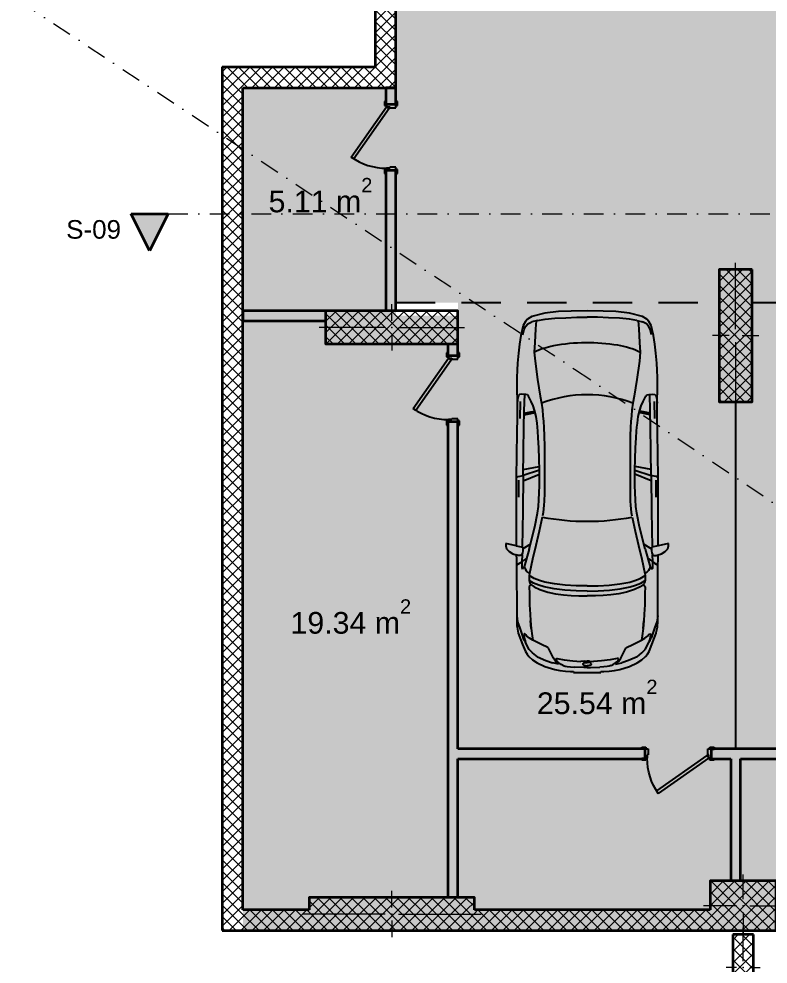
# Model space of a CAD drawing. Header units: millimetres. Extents: x -38220 to 93650, y -79022 to 35214.
# Drawn here: x -4311 to 4752, y -19407 to -7968 of the extents above; entities that cross this region are included whole.
import ezdxf

# ---------------------------------------------------------------- set-up
doc = ezdxf.new("R2010")
doc.units = ezdxf.units.MM
doc.header["$MEASUREMENT"] = 0
doc.linetypes.add('Dot & Dashed', pattern=[502.708322, 238.125, -132.291667, 0, -132.291655])
doc.linetypes.add('Long Dashed', pattern=[793.749976, 476.249993, -317.499983])
for name, color, linetype, lineweight, true_color in [('A - Fill Zone_Pen_No__102', 7, 'Continuous', 13, 0xcccccc), ('A - Fill Zone_Pen_No__156', 7, 'Continuous', 20, 0x54689e), ('A - Fill Zone_Pen_No__176', 7, 'Continuous', 15, 0x93a0c6), ('A - Muret_Pen_No__102', 7, 'Continuous', 13, 0xcccccc), ('A - Parcelat_Pen_No__161', 7, 'Continuous', 13, 0x6a6a6a), ('Marker - Section_Pen_No__25', 7, 'Continuous', 35, 0x40a5ff), ('Marker - Section_Pen_No__85', 7, 'Continuous', 20, 0x80c2ff)]:
    doc.layers.add(name, color=color, linetype=linetype, lineweight=lineweight, true_color=true_color)
for name, color, linetype in [('A - Muret', 7, 'Continuous'), ('A - Shtyllat', 7, 'Continuous'), ('A1 - Bodrumi -1', 7, 'Continuous'), ('Marker - Section', 7, 'Continuous')]:
    doc.layers.add(name, color=color, linetype=linetype)
for name, color, linetype, lineweight in [('A - Muret_Pen_No__101', 252, 'Continuous', 13), ('A - Muret_Pen_No__7', 7, 'Continuous', 35), ('A - Shtyllat_Pen_No__1', 7, 'Continuous', 13), ('A - Shtyllat_Pen_No__7', 7, 'Continuous', 35), ('A -Polyline_Pen_No__42', 8, 'Continuous', 25), ('A1 - Bodrumi -1_Pen_No__42', 8, 'Continuous', 25), ('ARCHICAD Doors_Pen_No__42', 8, 'Continuous', 25), ('Interior - Furniture _Pen_No__42', 8, 'Continuous', 25)]:
    doc.layers.add(name, color=color, linetype=linetype, lineweight=lineweight)
doc.styles.add('GENERATED_STYLE_1', font='')
doc.styles.add('GENERATED_STYLE_2', font='')
doc.styles.get('GENERATED_STYLE_1').set_extended_font_data('Arial', bold=True)
doc.styles.get('GENERATED_STYLE_2').set_extended_font_data('Arial')
pattern_1 = [(45, (0, 0), (-68.9429, 68.9429), []), (135, (0, 0), (68.9429, 68.9429), [])]

# ---------------------------------------------------------------- blocks, each defined once
blk = doc.blocks.new('Slab_1', base_point=(-1850, -19001))
at = {"layer": 'A1 - Bodrumi -1_Pen_No__42', "color": 8, "linetype": 'Continuous', "lineweight": 25, "flags": 128}
blk.add_lwpolyline([(-1850, -19001), (27400, -19001), (27400, 0), (0, 0), (0, -8551), (-1850, -8551)], close=True, dxfattribs=at)
blk = doc.blocks.new('Wall_35', base_point=(0, 0))
at = {"layer": 'A - Muret_Pen_No__101', "linetype": 'Continuous', "lineweight": 13}
h = blk.add_hatch(dxfattribs=at)
h.set_pattern_fill('Concrete_Block', color=252, style=0, pattern_type=2)
h.set_pattern_definition(pattern_1)
h.paths.add_polyline_path([(0, -4900), (250, -4900), (250, -2200), (0, -2200)])
h = blk.add_hatch(dxfattribs=at)
h.set_pattern_fill('Concrete_Block', color=252, style=0, pattern_type=2)
h.set_pattern_definition(pattern_1)
h.paths.add_polyline_path([(0, -8551), (250, -8801), (250, -6900), (0, -6900)])
at = {"layer": 'A - Muret_Pen_No__7', "color": 7, "linetype": 'Continuous', "lineweight": 35, "flags": 128}
for points in [[(0, -2200), (0, -4900)], [(250, -4900), (250, -2200)], [(0, -6900), (0, -8551)], [(250, -8801), (250, -6900)]]:
    blk.add_lwpolyline(points, dxfattribs=at)
blk = doc.blocks.new('Wall_36', base_point=(0, -8551))
at = {"layer": 'A - Muret_Pen_No__101', "linetype": 'Continuous', "lineweight": 13}
h = blk.add_hatch(dxfattribs=at)
h.set_pattern_fill('Concrete_Block', color=252, style=0, pattern_type=2)
h.set_pattern_definition(pattern_1)
h.paths.add_polyline_path([(0, -8551), (-1850, -8551), (-1600, -8801), (250, -8801)])
at = {"layer": 'A - Muret_Pen_No__7', "color": 7, "linetype": 'Continuous', "lineweight": 35, "flags": 128}
for points in [[(0, -8551), (-1850, -8551)], [(-1600, -8801), (250, -8801)]]:
    blk.add_lwpolyline(points, dxfattribs=at)
blk = doc.blocks.new('Wall_37', base_point=(-1850, -8551))
at = {"layer": 'A - Muret_Pen_No__101', "linetype": 'Continuous', "lineweight": 13}
h = blk.add_hatch(dxfattribs=at)
h.set_pattern_fill('Concrete_Block', color=252, style=0, pattern_type=2)
h.set_pattern_definition(pattern_1)
h.paths.add_polyline_path([(-1850, -8551), (-1850, -19001), (-1600, -18751), (-1600, -8801)])
at = {"layer": 'A - Muret_Pen_No__7', "color": 7, "linetype": 'Continuous', "lineweight": 35, "flags": 128}
for points in [[(-1850, -8551), (-1850, -19001)], [(-1600, -18751), (-1600, -8801)]]:
    blk.add_lwpolyline(points, dxfattribs=at)
blk = doc.blocks.new('Door 22')
at = {"layer": 'ARCHICAD Doors_Pen_No__42', "color": 8, "linetype": 'Continuous', "lineweight": 25}
for p, q in [((-260, 394), (-237, 427)), ((349, -33), (-260, 394)), ((-237, 427), (372, 0)), ((-387, 24), (-437, 24)), ((-437, 24), (-437, 5)), ((-437, 5), (-387, 5)), ((-400, 5), (-437, 5)), ((-400, 5), (-437, 5)), ((-375, 5), (-400, 5)), ((-400, 5), (-400, 0)), ((-400, 0), (-400, 5)), ((-400, 0), (-400, 5)), ((-400, 0), (-375, 0)), ((-372, 0), (-400, 0)), ((-400, 0), (-400, -115)), ((-400, -115), (-400, 0)), ((-400, -115), (-400, 0)), ((-387, 5), (-387, 24)), ((-375, 0), (-375, 5)), ((-372, -40), (-372, 0)), ((372, 0), (349, -33)), ((400, 0), (372, 0)), ((372, 0), (372, -40)), ((400, 5), (375, 5)), ((375, 5), (375, 0)), ((375, 0), (400, 0)), ((437, 24), (387, 24)), ((387, 24), (387, 5)), ((387, 5), (437, 5)), ((400, 0), (400, 5)), ((400, 0), (400, 5)), ((400, 0), (400, 5)), ((400, 5), (437, 5)), ((400, 5), (437, 5)), ((400, -115), (400, 0)), ((400, -115), (400, 0)), ((400, -115), (400, 0)), ((437, 5), (437, 24)), ((-360, -40), (-372, -40)), ((-360, -115), (-360, -40)), ((372, -40), (360, -40)), ((360, -40), (360, -115)), ((-387, -115), (-437, -115)), ((-437, -115), (-437, -134)), ((-400, -115), (-437, -115)), ((-400, -115), (-437, -115)), ((-437, -134), (-387, -134)), ((-400, -115), (-360, -115)), ((-387, -134), (-387, -115)), ((360, -115), (400, -115)), ((437, -115), (387, -115)), ((387, -115), (387, -134)), ((387, -134), (437, -134)), ((400, -115), (437, -115)), ((400, -115), (437, -115)), ((437, -134), (437, -115))]:
    blk.add_line(p, q, dxfattribs=at)
blk.add_arc((372, 0), 744, 145, 180, dxfattribs=at)
blk = doc.blocks.new('Wall_40', base_point=(1000, -16801))
at = {"layer": 'A - Muret_Pen_No__102', "linetype": 'Continuous', "lineweight": 0, "true_color": 0xcccccc}
for points in [[(1000, -16921), (3262, -16921), (3262, -16801), (1000, -16801)], [(4062, -16801), (4062, -16921), (5939, -16921), (5939, -16801)], [(6739, -16801), (6739, -16921), (7182, -16921), (7182, -16801)], [(9500, -16801), (7982, -16801), (7982, -16921), (9500, -16921)]]:
    blk.add_hatch(color=254, dxfattribs=at).paths.add_polyline_path(points)
at = {"layer": 'A - Muret_Pen_No__7', "color": 7, "linetype": 'Continuous', "lineweight": 35}
for p, q in [((3262, -16801), (3225, -16801)), ((3262, -16801), (3262, -16916)), ((4062, -16801), (4099, -16801)), ((4062, -16801), (4062, -16916)), ((5939, -16801), (5902, -16801)), ((5939, -16801), (5939, -16916)), ((6739, -16801), (6776, -16801)), ((6739, -16801), (6739, -16916)), ((7182, -16801), (7145, -16801)), ((7182, -16801), (7182, -16916)), ((7982, -16801), (8019, -16801)), ((7982, -16801), (7982, -16916)), ((3262, -16921), (3225, -16921)), ((3262, -16916), (3262, -16921)), ((4062, -16916), (4062, -16921)), ((4062, -16921), (4099, -16921)), ((5939, -16921), (5902, -16921)), ((5939, -16916), (5939, -16921)), ((6739, -16916), (6739, -16921)), ((6739, -16921), (6776, -16921)), ((7182, -16921), (7145, -16921)), ((7182, -16916), (7182, -16921)), ((7982, -16916), (7982, -16921)), ((7982, -16921), (8019, -16921))]:
    blk.add_line(p, q, dxfattribs=at)
at = {"layer": 'A - Muret_Pen_No__7', "color": 7, "linetype": 'Continuous', "lineweight": 35, "flags": 128}
for points in [[(3262, -16801), (1000, -16801)], [(5939, -16801), (4062, -16801)], [(7182, -16801), (6739, -16801)], [(9500, -16801), (7982, -16801)], [(1000, -16921), (3262, -16921)], [(4062, -16921), (4300, -16921)], [(4420, -16921), (5939, -16921)], [(6739, -16921), (6970, -16921)], [(7090, -16921), (7182, -16921)], [(7982, -16921), (9500, -16921)]]:
    blk.add_lwpolyline(points, dxfattribs=at)
at = {"layer": 'ARCHICAD Doors_Pen_No__42', "color": 8, "linetype": 'Continuous', "lineweight": 25, "xscale": -1, "zscale": 1000, "rotation": 180}
for p in [(3662, -16916), (6339, -16916)]:
    blk.add_blockref('Door 22', p, dxfattribs=at)
at = {"layer": 'ARCHICAD Doors_Pen_No__42', "color": 8, "linetype": 'Continuous', "lineweight": 25, "zscale": 1000, "rotation": 180}
blk.add_blockref('Door 22', (7582, -16916), dxfattribs=at)
blk = doc.blocks.new('Wall_43', base_point=(1000, -19001))
at = {"layer": 'A - Muret_Pen_No__102', "linetype": 'Continuous', "lineweight": 0, "true_color": 0xcccccc}
for points in [[(880, -11901), (880, -12046), (1000, -12046), (1000, -11901)], [(880, -18601), (1000, -18601), (1000, -12846), (880, -12846)]]:
    blk.add_hatch(color=254, dxfattribs=at).paths.add_polyline_path(points)
at = {"layer": 'A - Muret_Pen_No__7', "color": 7, "linetype": 'Continuous', "lineweight": 35}
for p, q in [((880, -12046), (880, -12009)), ((1000, -12046), (1000, -12009)), ((885, -12046), (880, -12046)), ((1000, -12046), (885, -12046)), ((880, -12846), (880, -12883)), ((885, -12846), (880, -12846)), ((1000, -12846), (885, -12846)), ((1000, -12846), (1000, -12883))]:
    blk.add_line(p, q, dxfattribs=at)
at = {"layer": 'A - Muret_Pen_No__7', "color": 7, "linetype": 'Continuous', "lineweight": 35, "flags": 128}
for points in [[(880, -11901), (880, -12046)], [(1000, -12046), (1000, -11901)], [(880, -12846), (880, -18601)], [(1000, -16801), (1000, -12846)], [(1000, -18601), (1000, -16921)]]:
    blk.add_lwpolyline(points, dxfattribs=at)
at = {"layer": 'ARCHICAD Doors_Pen_No__42', "color": 8, "linetype": 'Continuous', "lineweight": 25, "zscale": 1000, "rotation": 89.99999999999999}
blk.add_blockref('Door 22', (885, -12446), dxfattribs=at)
blk = doc.blocks.new('Wall_44', base_point=(250, -8801))
at = {"layer": 'A - Muret_Pen_No__102', "linetype": 'Continuous', "lineweight": 0, "true_color": 0xcccccc}
for points in [[(130, -8801), (130, -9003), (250, -9003), (250, -8801)], [(130, -11501), (250, -11501), (250, -9803), (130, -9803)]]:
    blk.add_hatch(color=254, dxfattribs=at).paths.add_polyline_path(points)
at = {"layer": 'A - Muret_Pen_No__7', "color": 7, "linetype": 'Continuous', "lineweight": 35}
for p, q in [((130, -9003), (130, -8966)), ((135, -9003), (130, -9003)), ((250, -9003), (135, -9003)), ((250, -9003), (250, -8966)), ((130, -9803), (130, -9840)), ((135, -9803), (130, -9803)), ((250, -9803), (135, -9803)), ((250, -9803), (250, -9840))]:
    blk.add_line(p, q, dxfattribs=at)
at = {"layer": 'A - Muret_Pen_No__7', "color": 7, "linetype": 'Continuous', "lineweight": 35, "flags": 128}
for points in [[(130, -8801), (130, -9003)], [(250, -8801), (130, -8801)], [(250, -9003), (250, -8801)], [(130, -9803), (130, -11501)], [(250, -11501), (250, -9803)]]:
    blk.add_lwpolyline(points, dxfattribs=at)
at = {"layer": 'ARCHICAD Doors_Pen_No__42', "color": 8, "linetype": 'Continuous', "lineweight": 25, "zscale": 1000, "rotation": 89.99999999999999}
blk.add_blockref('Door 22', (135, -9403), dxfattribs=at)
blk = doc.blocks.new('Wall_45', base_point=(4360, -16801))
at = {"layer": 'A - Muret_Pen_No__102', "linetype": 'Continuous', "lineweight": 0, "true_color": 0xcccccc}
blk.add_hatch(color=254, dxfattribs=at).paths.add_polyline_path([(4420, -16921), (4300, -16921), (4300, -18401), (4420, -18401)])
at = {"layer": 'A - Muret_Pen_No__7', "color": 7, "linetype": 'Continuous', "lineweight": 35, "flags": 128}
for points in [[(4300, -16921), (4300, -18401)], [(4420, -18401), (4420, -16921)]]:
    blk.add_lwpolyline(points, dxfattribs=at)
blk = doc.blocks.new('Wall_46', base_point=(-600, -11501))
at = {"layer": 'A - Muret_Pen_No__102', "linetype": 'Continuous', "lineweight": 0, "true_color": 0xcccccc}
blk.add_hatch(color=254, dxfattribs=at).paths.add_polyline_path([(-600, -11501), (-1600, -11501), (-1600, -11621), (-600, -11621)])
at = {"layer": 'A - Muret_Pen_No__7', "color": 7, "linetype": 'Continuous', "lineweight": 35, "flags": 128}
for points in [[(-600, -11501), (-1600, -11501)], [(-1600, -11501), (-1600, -11621)], [(-1600, -11621), (-600, -11621)]]:
    blk.add_lwpolyline(points, dxfattribs=at)
blk = doc.blocks.new('Wall_58', base_point=(4325, -19050))
at = {"layer": 'A - Muret_Pen_No__101', "linetype": 'Continuous', "lineweight": 13}
h = blk.add_hatch(dxfattribs=at)
h.set_pattern_fill('Concrete_Block', color=252, style=0, pattern_type=2)
h.set_pattern_definition(pattern_1)
h.paths.add_polyline_path([(4325, -19850), (4325, -23450), (4325, -23450), (4325, -22850), (4575, -22850), (4575, -19050), (4575, -19850)])
h = blk.add_hatch(dxfattribs=at)
h.set_pattern_fill('Concrete_Block', color=252, style=0, pattern_type=2)
h.set_pattern_definition(pattern_1)
h.paths.add_polyline_path([(4575, -19050), (4325, -19050), (4575, -19050)])
at = {"layer": 'A - Muret_Pen_No__7', "color": 7, "linetype": 'Continuous', "lineweight": 35, "flags": 128}
for points in [[(4575, -19050), (4325, -19050)], [(4575, -22850), (4575, -19050)], [(4325, -19850), (4325, -23450)]]:
    blk.add_lwpolyline(points, dxfattribs=at)
blk = doc.blocks.new('Wall_60', base_point=(4050, -19001))
at = {"layer": 'A - Muret_Pen_No__101', "linetype": 'Continuous', "lineweight": 13}
h = blk.add_hatch(dxfattribs=at)
h.set_pattern_fill('Concrete_Block', color=252, style=0, pattern_type=2)
h.set_pattern_definition(pattern_1)
h.paths.add_polyline_path([(-1600, -18751), (-1850, -19001), (-800, -19001), (-800, -18751)])
h = blk.add_hatch(dxfattribs=at)
h.set_pattern_fill('Concrete_Block', color=252, style=0, pattern_type=2)
h.set_pattern_definition(pattern_1)
h.paths.add_polyline_path([(4050, -18751), (1200, -18751), (1200, -19001), (4050, -19001)])
at = {"layer": 'A - Muret_Pen_No__7', "color": 7, "linetype": 'Continuous', "lineweight": 35, "flags": 128}
for points in [[(-800, -18751), (-1600, -18751)], [(4050, -18751), (1200, -18751)], [(-1850, -19001), (-800, -19001)], [(1200, -19001), (4050, -19001)]]:
    blk.add_lwpolyline(points, dxfattribs=at)
blk = doc.blocks.new('Column_11', base_point=(200, -11701))
at = {"layer": 'A - Shtyllat', "linetype": 'Continuous', "lineweight": 0, "true_color": 0x000000}
h = blk.add_hatch(dxfattribs=at)
h.set_pattern_fill('Concrete_Block', color=18, style=0, pattern_type=2)
h.set_pattern_definition(pattern_1)
h.paths.add_polyline_path([(-600, -11501), (-600, -11901), (1000, -11901), (1000, -11501)])
at = {"layer": 'A - Shtyllat_Pen_No__1', "color": 7, "linetype": 'Continuous', "lineweight": 13}
for p, q in [((200, -11621), (200, -11421)), ((120, -11701), (-680, -11701)), ((200, -11781), (200, -11981)), ((280, -11701), (1080, -11701))]:
    blk.add_line(p, q, dxfattribs=at)
blk.add_point((200, -11701), dxfattribs=at)
at = {"layer": 'A - Shtyllat_Pen_No__7', "color": 7, "linetype": 'Continuous', "lineweight": 35, "flags": 128}
blk.add_lwpolyline([(-600, -11501), (-600, -11901), (1000, -11901), (1000, -11501)], close=True, dxfattribs=at)
blk = doc.blocks.new('Column_13', base_point=(200, -18801))
at = {"layer": 'A - Shtyllat', "linetype": 'Continuous', "lineweight": 0, "true_color": 0x000000}
h = blk.add_hatch(dxfattribs=at)
h.set_pattern_fill('Concrete_Block', color=18, style=0, pattern_type=2)
h.set_pattern_definition(pattern_1)
h.paths.add_polyline_path([(-800, -18751), (1200, -18751), (1200, -18601), (-800, -18601)])
h = blk.add_hatch(dxfattribs=at)
h.set_pattern_fill('Concrete_Block', color=18, style=0, pattern_type=2)
h.set_pattern_definition(pattern_1)
h.paths.add_polyline_path([(1200, -18751), (-800, -18751), (-800, -19001), (1200, -19001)])
at = {"layer": 'A - Shtyllat_Pen_No__1', "color": 7, "linetype": 'Continuous', "lineweight": 13}
for p, q in [((200, -18721), (200, -18521)), ((120, -18801), (-880, -18801)), ((280, -18801), (1280, -18801)), ((200, -18881), (200, -19081))]:
    blk.add_line(p, q, dxfattribs=at)
blk.add_point((200, -18801), dxfattribs=at)
at = {"layer": 'A - Shtyllat_Pen_No__7', "color": 7, "linetype": 'Continuous', "lineweight": 35, "flags": 128}
for points in [[(1200, -18751), (1200, -18601), (-800, -18601), (-800, -18751)], [(-800, -19001), (1200, -19001)]]:
    blk.add_lwpolyline(points, dxfattribs=at)
blk = doc.blocks.new('Column_86', base_point=(4360, -11801))
at = {"layer": 'A - Shtyllat', "linetype": 'Continuous', "lineweight": 0, "true_color": 0x000000}
h = blk.add_hatch(dxfattribs=at)
h.set_pattern_fill('Concrete_Block', color=18, style=0, pattern_type=2)
h.set_pattern_definition(pattern_1)
h.paths.add_polyline_path([(4560, -11001), (4160, -11001), (4160, -12601), (4560, -12601)])
at = {"layer": 'A - Shtyllat_Pen_No__1', "color": 7, "linetype": 'Continuous', "lineweight": 13}
for p, q in [((4360, -11721), (4360, -10921)), ((4280, -11801), (4080, -11801)), ((4360, -11881), (4360, -12681)), ((4440, -11801), (4640, -11801))]:
    blk.add_line(p, q, dxfattribs=at)
blk.add_point((4360, -11801), dxfattribs=at)
at = {"layer": 'A - Shtyllat_Pen_No__7', "color": 7, "linetype": 'Continuous', "lineweight": 35, "flags": 128}
blk.add_lwpolyline([(4560, -11001), (4160, -11001), (4160, -12601), (4560, -12601)], close=True, dxfattribs=at)
blk = doc.blocks.new('Column_104', base_point=(4450, -18701))
at = {"layer": 'A - Shtyllat', "linetype": 'Continuous', "lineweight": 0, "true_color": 0x000000}
h = blk.add_hatch(dxfattribs=at)
h.set_pattern_fill('Concrete_Block', color=18, style=0, pattern_type=2)
h.set_pattern_definition(pattern_1)
h.paths.add_polyline_path([(4850, -18401), (4050, -18401), (4050, -18751), (4050, -19001), (4850, -19001)])
at = {"layer": 'A - Shtyllat_Pen_No__1', "color": 7, "linetype": 'Continuous', "lineweight": 13}
for p, q in [((4450, -18621), (4450, -18321)), ((4370, -18701), (3970, -18701)), ((4530, -18701), (4930, -18701)), ((4450, -18781), (4450, -19081))]:
    blk.add_line(p, q, dxfattribs=at)
blk.add_point((4450, -18701), dxfattribs=at)
at = {"layer": 'A - Shtyllat_Pen_No__7', "color": 7, "linetype": 'Continuous', "lineweight": 35, "flags": 128}
for points in [[(4850, -18401), (4050, -18401), (4050, -18751)], [(4050, -19001), (4850, -19001), (4850, -18401)]]:
    blk.add_lwpolyline(points, dxfattribs=at)
blk = doc.blocks.new('Column_194', base_point=(4450, -19450))
at = {"layer": 'A - Shtyllat', "linetype": 'Continuous', "lineweight": 0, "true_color": 0x000000}
h = blk.add_hatch(dxfattribs=at)
h.set_pattern_fill('Concrete_Block', color=18, style=0, pattern_type=2)
h.set_pattern_definition(pattern_1)
h.paths.add_polyline_path([(4325, -19850), (4325, -19850), (4325, -19050)])
h = blk.add_hatch(dxfattribs=at)
h.set_pattern_fill('Concrete_Block', color=18, style=0, pattern_type=2)
h.set_pattern_definition(pattern_1)
h.paths.add_polyline_path([(4325, -19850), (4575, -19850), (4575, -19050), (4325, -19050)])
at = {"layer": 'A - Shtyllat_Pen_No__1', "color": 7, "linetype": 'Continuous', "lineweight": 13}
for p, q in [((4450, -19370), (4450, -18970)), ((4370, -19450), (4245, -19450)), ((4450, -19530), (4450, -19930)), ((4530, -19450), (4655, -19450))]:
    blk.add_line(p, q, dxfattribs=at)
blk.add_point((4450, -19450), dxfattribs=at)
at = {"layer": 'A - Shtyllat_Pen_No__7', "color": 7, "linetype": 'Continuous', "lineweight": 35, "flags": 128}
for points in [[(4325, -19050), (4325, -19850)], [(4325, -19850), (4325, -19850)]]:
    blk.add_lwpolyline(points, dxfattribs=at)
blk = doc.blocks.new('Car 05 22')
at = {"layer": 'Interior - Furniture _Pen_No__42', "color": 8, "linetype": 'Continuous', "lineweight": 25}
for p, q in [((1961, 983), (1929, 983)), ((1929, 983), (1958, 858)), ((1997, 975), (1961, 983)), ((2027, 945), (1997, 975)), ((2055, 898), (2027, 945)), ((-585, 801), (-706, 776)), ((-483, 817), (-585, 801)), ((-372, 830), (-483, 817)), ((-252, 841), (-372, 830)), ((-168, 845), (-252, 841)), ((-78, 851), (-168, 845)), ((-24, 852), (-78, 851)), ((40, 852), (-24, 852)), ((231, 846), (40, 852)), ((125, 791), (129, 820)), ((129, 820), (139, 832)), ((139, 832), (165, 840)), ((165, 840), (195, 844)), ((195, 844), (231, 846)), ((211, 809), (418, 816)), ((400, 848), (231, 846)), ((591, 852), (400, 848)), ((857, 856), (591, 852)), ((1130, 859), (857, 856)), ((1115, 809), (1109, 774)), ((1120, 833), (1115, 809)), ((1121, 838), (1120, 836)), ((1120, 836), (1120, 833)), ((1130, 859), (1121, 838)), ((1536, 860), (1130, 859)), ((1163, 830), (1220, 829)), ((1220, 829), (1370, 831)), ((1958, 858), (1536, 860)), ((1958, 858), (1977, 777)), ((2068, 858), (2055, 898)), ((2120, 857), (2068, 858)), ((2075, 836), (2068, 858)), ((2070, 800), (2075, 809)), ((2075, 809), (2075, 836)), ((2193, 856), (2120, 857)), ((2148, 790), (2167, 814)), ((2167, 814), (2182, 834)), ((2182, 834), (2193, 856)), ((2808, 853), (2193, 856)), ((2856, 853), (2808, 853)), ((2808, 853), (2877, 843)), ((2891, 853), (2856, 853)), ((2877, 843), (2954, 814)), ((2923, 852), (2891, 853)), ((2904, 833), (2905, 833)), ((2945, 849), (2923, 852)), ((2990, 840), (2945, 849)), ((2954, 814), (3076, 775)), ((3014, 833), (2990, 840)), ((3154, 783), (3014, 833)), ((-785, 722), (-815, 668)), ((-758, 747), (-785, 722)), ((-706, 776), (-758, 747)), ((-729, 716), (-751, 670)), ((-701, 743), (-729, 716)), ((-665, 761), (-701, 743)), ((-627, 772), (-665, 761)), ((-595, 778), (-627, 772)), ((126, 744), (125, 791)), ((327, 762), (125, 756)), ((132, 723), (126, 744)), ((147, 711), (132, 723)), ((171, 697), (147, 711)), ((213, 677), (171, 697)), ((522, 765), (327, 762)), ((355, 762), (339, 683)), ((373, 763), (357, 683)), ((814, 769), (522, 765)), ((1109, 774), (814, 769)), ((1036, 773), (997, 579)), ((1042, 578), (1108, 774)), ((1173, 775), (1090, 578)), ((1109, 774), (1538, 780)), ((1538, 780), (1975, 786)), ((2000, 702), (1730, 634)), ((1939, 686), (1996, 777)), ((1977, 777), (2020, 777)), ((2000, 702), (2214, 763)), ((2020, 777), (2044, 783)), ((2044, 783), (2063, 792)), ((2063, 792), (2070, 800)), ((2069, 788), (2065, 794)), ((2069, 788), (2148, 790)), ((2107, 732), (2148, 790)), ((2122, 660), (2294, 698)), ((2148, 790), (2206, 792)), ((2206, 792), (2227, 791)), ((2227, 770), (2214, 763)), ((2214, 763), (2238, 752)), ((2227, 791), (2233, 790)), ((2234, 774), (2227, 770)), ((2233, 790), (2238, 787)), ((2238, 777), (2234, 774)), ((2241, 784), (2238, 787)), ((2238, 777), (2241, 781)), ((2238, 752), (2259, 740)), ((2241, 781), (2241, 784)), ((2259, 740), (2269, 731)), ((2269, 731), (2279, 722)), ((2279, 722), (2294, 698)), ((2294, 698), (2317, 701)), ((2294, 698), (2294, 698)), ((2317, 701), (2346, 703)), ((2355, 640), (2317, 701)), ((2346, 703), (2379, 702)), ((2410, 649), (2379, 702)), ((2379, 702), (2411, 694)), ((2411, 694), (2411, 694)), ((2429, 682), (2411, 694)), ((2429, 682), (2457, 700)), ((2457, 700), (2535, 698)), ((2535, 698), (2535, 698)), ((2535, 698), (2673, 696)), ((2673, 696), (2787, 691)), ((2787, 691), (2868, 687)), ((2868, 687), (2960, 679)), ((2960, 679), (2868, 687)), ((3022, 758), (3024, 762)), ((3024, 754), (3022, 758)), ((3024, 762), (3035, 765)), ((3038, 743), (3024, 754)), ((3035, 765), (3047, 764)), ((3051, 731), (3038, 743)), ((3047, 764), (3061, 763)), ((3065, 715), (3051, 731)), ((3061, 763), (3090, 757)), ((3077, 698), (3065, 715)), ((3100, 763), (3076, 775)), ((3100, 657), (3077, 698)), ((3090, 757), (3108, 751)), ((3114, 753), (3100, 763)), ((3108, 751), (3123, 746)), ((3123, 746), (3114, 753)), ((3170, 727), (3123, 746)), ((3236, 748), (3154, 783)), ((3212, 701), (3170, 727)), ((3254, 663), (3212, 701)), ((3269, 728), (3236, 748)), ((3299, 706), (3269, 728)), ((3337, 663), (3299, 706)), ((-815, 668), (-855, 511)), ((-768, 602), (-783, 510)), ((-768, 602), (-751, 670)), ((-764, 617), (-666, 624)), ((-666, 624), (-501, 634)), ((-501, 634), (-383, 642)), ((-383, 642), (-274, 631)), ((-274, 631), (-56, 601)), ((-56, 601), (146, 567)), ((266, 655), (213, 677)), ((319, 636), (266, 655)), ((393, 618), (319, 636)), ((339, 683), (330, 634)), ((357, 683), (347, 629)), ((475, 607), (393, 618)), ((521, 602), (475, 607)), ((570, 597), (521, 602)), ((653, 591), (570, 597)), ((773, 585), (653, 591)), ((907, 580), (773, 585)), ((1042, 578), (907, 580)), ((1228, 578), (1042, 578)), ((1316, 580), (1228, 578)), ((1403, 584), (1316, 580)), ((1484, 590), (1403, 584)), ((1562, 601), (1484, 590)), ((1730, 634), (1562, 601)), ((1611, 544), (1780, 582)), ((1780, 582), (1953, 621)), ((1953, 621), (2122, 660)), ((2380, 575), (2355, 640)), ((2397, 514), (2380, 575)), ((2436, 583), (2410, 649)), ((2429, 682), (2429, 682)), ((2429, 682), (2457, 640)), ((2454, 522), (2436, 583)), ((2457, 640), (2487, 574)), ((2487, 574), (2492, 562)), ((2960, 679), (3047, 666)), ((3047, 666), (3100, 657)), ((3153, 554), (3100, 657)), ((3302, 603), (3254, 663)), ((3302, 603), (3346, 501)), ((3374, 604), (3337, 663)), ((3418, 513), (3374, 604)), ((-855, 511), (-875, 345)), ((-783, 510), (-795, 391)), ((146, 567), (233, 552)), ((233, 552), (315, 541)), ((315, 541), (384, 535)), ((384, 535), (454, 530)), ((454, 530), (526, 526)), ((526, 526), (628, 522)), ((628, 522), (757, 518)), ((757, 518), (1323, 518)), ((1323, 518), (1420, 522)), ((1420, 522), (1467, 524)), ((1467, 524), (1511, 528)), ((1511, 528), (1554, 533)), ((1554, 533), (1597, 541)), ((1597, 541), (1597, 541)), ((2419, 396), (2397, 514)), ((2478, 401), (2454, 522)), ((2492, 562), (2518, 477)), ((2518, 477), (2538, 384)), ((3190, 476), (3153, 554)), ((3199, 467), (3190, 476)), ((3221, 454), (3199, 467)), ((3346, 501), (3374, 420)), ((3457, 393), (3418, 513)), ((-875, 345), (-883, 195)), ((-795, 391), (-802, 259)), ((2434, 266), (2419, 396)), ((2494, 269), (2478, 401)), ((2538, 384), (2551, 286)), ((3256, 439), (3221, 454)), ((3288, 425), (3256, 439)), ((3319, 408), (3288, 425)), ((3353, 384), (3319, 408)), ((3325, 377), (3321, 370)), ((3321, 370), (3321, 362)), ((3321, 362), (3338, 277)), ((3328, 380), (3325, 377)), ((3338, 379), (3328, 380)), ((3364, 358), (3338, 379)), ((3377, 360), (3353, 384)), ((3397, 316), (3364, 358)), ((3391, 344), (3374, 420)), ((3391, 344), (3377, 360)), ((3468, 331), (3457, 393)), ((-802, 259), (-807, 125)), ((2442, 132), (2434, 266)), ((2503, 133), (2494, 269)), ((2551, 286), (2560, 194)), ((3338, 277), (3352, 173)), ((3408, 289), (3397, 316)), ((3408, 289), (3414, 267)), ((3414, 267), (3418, 243)), ((3418, 243), (3424, 201)), ((3474, 264), (3468, 331)), ((3478, 200), (3474, 264)), ((-883, 195), (-885, 0)), ((-807, 125), (-808, 0)), ((2444, 0), (2442, 132)), ((2506, 0), (2503, 133)), ((2560, 194), (2564, 101)), ((3352, 173), (3358, 76)), ((3424, 201), (3428, 152)), ((3432, 40), (3428, 152)), ((3479, 165), (3478, 200)), ((3490, 165), (3479, 165)), ((3490, -165), (3490, 165)), ((-885, 0), (-883, -195)), ((-807, -125), (-808, 0)), ((2444, 0), (2442, -132)), ((2564, 101), (2566, 0)), ((2564, -101), (2566, 0)), ((3354, 28), (3358, 76)), ((3354, 28), (3354, -1)), ((3354, -28), (3354, 1)), ((3371, 12), (3370, -1)), ((3371, -12), (3370, 1)), ((3372, 24), (3371, 12)), ((3376, 39), (3372, 24)), ((3382, 47), (3376, 39)), ((3386, 48), (3382, 47)), ((3386, 48), (3394, 48)), ((3399, 47), (3394, 48)), ((3404, 39), (3399, 47)), ((3404, 39), (3408, 24)), ((3408, 24), (3410, 8)), ((3410, 8), (3410, 0)), ((3432, 57), (3432, 57)), ((3432, 0), (3432, 40)), ((3432, 0), (3432, -40)), ((2506, 0), (2503, -133)), ((2560, -194), (2564, -101)), ((3352, -173), (3358, -76)), ((3354, -28), (3358, -76)), ((3372, -24), (3371, -12)), ((3376, -39), (3372, -24)), ((3382, -47), (3376, -39)), ((3386, -48), (3382, -47)), ((3386, -48), (3394, -48)), ((3399, -47), (3394, -48)), ((3404, -39), (3399, -47)), ((3404, -39), (3408, -24)), ((3408, -24), (3410, -8)), ((3410, -8), (3410, 0)), ((3432, -40), (3428, -152)), ((3432, -57), (3432, -57)), ((-883, -195), (-875, -345)), ((-802, -259), (-807, -125)), ((2442, -132), (2434, -266)), ((2503, -133), (2494, -269)), ((2551, -286), (2560, -194)), ((3338, -277), (3352, -173)), ((3418, -243), (3424, -201)), ((3424, -201), (3428, -152)), ((3474, -264), (3478, -200)), ((3478, -200), (3479, -165)), ((3479, -165), (3490, -165)), ((-795, -391), (-802, -259)), ((2434, -266), (2419, -396)), ((2494, -269), (2478, -401)), ((2538, -384), (2551, -286)), ((3321, -362), (3338, -277)), ((3397, -316), (3364, -358)), ((3408, -289), (3397, -316)), ((3408, -289), (3414, -267)), ((3414, -267), (3418, -243)), ((3457, -393), (3468, -331)), ((3468, -331), (3474, -264)), ((-875, -345), (-855, -511)), ((-783, -510), (-795, -391)), ((2419, -396), (2397, -514)), ((2478, -401), (2454, -522)), ((2518, -477), (2538, -384)), ((3221, -454), (3199, -467)), ((3256, -439), (3221, -454)), ((3288, -425), (3256, -439)), ((3319, -408), (3288, -425)), ((3353, -384), (3319, -408)), ((3321, -370), (3321, -362)), ((3325, -377), (3321, -370)), ((3328, -380), (3325, -377)), ((3338, -379), (3328, -380)), ((3364, -358), (3338, -379)), ((3346, -501), (3374, -420)), ((3377, -360), (3353, -384)), ((3391, -344), (3374, -420)), ((3391, -344), (3377, -360)), ((3418, -513), (3457, -393)), ((-855, -511), (-815, -668)), ((-768, -602), (-783, -510)), ((-56, -601), (146, -567)), ((146, -567), (233, -552)), ((233, -552), (315, -541)), ((315, -541), (384, -535)), ((384, -535), (454, -530)), ((454, -530), (526, -526)), ((526, -526), (628, -522)), ((628, -522), (757, -518)), ((757, -518), (1323, -518)), ((1323, -518), (1420, -522)), ((1420, -522), (1467, -524)), ((1467, -524), (1511, -528)), ((1511, -528), (1554, -533)), ((1554, -533), (1597, -541)), ((1597, -541), (1597, -541)), ((1611, -544), (1780, -582)), ((2397, -514), (2380, -575)), ((2454, -522), (2436, -583)), ((2487, -574), (2492, -562)), ((2492, -562), (2518, -477)), ((3153, -554), (3100, -657)), ((3190, -476), (3153, -554)), ((3199, -467), (3190, -476)), ((3302, -603), (3346, -501)), ((3374, -604), (3418, -513)), ((-815, -668), (-785, -722)), ((-768, -602), (-751, -670)), ((-764, -617), (-666, -624)), ((-729, -716), (-751, -670)), ((-666, -624), (-501, -634)), ((-501, -634), (-383, -642)), ((-383, -642), (-274, -631)), ((-274, -631), (-56, -601)), ((213, -677), (171, -697)), ((266, -655), (213, -677)), ((319, -636), (266, -655)), ((393, -618), (319, -636)), ((339, -683), (330, -634)), ((355, -762), (339, -683)), ((357, -683), (347, -629)), ((373, -763), (357, -683)), ((475, -607), (393, -618)), ((521, -602), (475, -607)), ((570, -597), (521, -602)), ((653, -591), (570, -597)), ((773, -585), (653, -591)), ((907, -580), (773, -585)), ((1042, -578), (907, -580)), ((1036, -773), (997, -579)), ((1042, -578), (1108, -774)), ((1228, -578), (1042, -578)), ((1173, -775), (1090, -578)), ((1316, -580), (1228, -578)), ((1403, -584), (1316, -580)), ((1484, -590), (1403, -584)), ((1562, -601), (1484, -590)), ((1730, -634), (1562, -601)), ((2000, -702), (1730, -634)), ((1780, -582), (1953, -621)), ((1939, -686), (1996, -777)), ((1953, -621), (2122, -660)), ((2122, -660), (2294, -698)), ((2355, -640), (2317, -701)), ((2380, -575), (2355, -640)), ((2410, -649), (2379, -702)), ((2436, -583), (2410, -649)), ((2429, -682), (2411, -694)), ((2429, -682), (2457, -640)), ((2429, -682), (2429, -682)), ((2429, -682), (2457, -700)), ((2457, -640), (2487, -574)), ((2868, -687), (2960, -679)), ((2960, -679), (2868, -687)), ((2960, -679), (3047, -666)), ((3047, -666), (3100, -657)), ((3100, -657), (3077, -698)), ((3254, -663), (3212, -701)), ((3302, -603), (3254, -663)), ((3299, -706), (3337, -663)), ((3337, -663), (3374, -604)), ((-785, -722), (-758, -747)), ((-758, -747), (-706, -776)), ((-701, -743), (-729, -716)), ((-706, -776), (-585, -801)), ((-665, -761), (-701, -743)), ((-627, -772), (-665, -761)), ((-595, -778), (-627, -772)), ((126, -744), (125, -791)), ((327, -762), (125, -756)), ((125, -791), (129, -820)), ((132, -723), (126, -744)), ((147, -711), (132, -723)), ((171, -697), (147, -711)), ((522, -765), (327, -762)), ((814, -769), (522, -765)), ((1109, -774), (814, -769)), ((1109, -774), (1538, -780)), ((1115, -809), (1109, -774)), ((1538, -780), (1975, -786)), ((1958, -858), (1977, -777)), ((1977, -777), (2020, -777)), ((2000, -702), (2214, -763)), ((2020, -777), (2044, -783)), ((2044, -783), (2063, -792)), ((2063, -792), (2070, -800)), ((2069, -788), (2065, -794)), ((2069, -788), (2148, -790)), ((2070, -800), (2075, -809)), ((2107, -732), (2148, -790)), ((2148, -790), (2167, -814)), ((2148, -790), (2206, -792)), ((2206, -792), (2227, -791)), ((2214, -763), (2238, -752)), ((2227, -770), (2214, -763)), ((2234, -774), (2227, -770)), ((2227, -791), (2233, -790)), ((2233, -790), (2238, -787)), ((2238, -777), (2234, -774)), ((2238, -752), (2259, -740)), ((2238, -777), (2241, -781)), ((2241, -784), (2238, -787)), ((2241, -781), (2241, -784)), ((2259, -740), (2269, -731)), ((2269, -731), (2279, -722)), ((2279, -722), (2294, -698)), ((2294, -698), (2317, -701)), ((2294, -698), (2294, -698)), ((2317, -701), (2346, -703)), ((2346, -703), (2379, -702)), ((2379, -702), (2411, -694)), ((2411, -694), (2411, -694)), ((2457, -700), (2535, -698)), ((2535, -698), (2673, -696)), ((2535, -698), (2535, -698)), ((2673, -696), (2787, -691)), ((2787, -691), (2868, -687)), ((2954, -814), (3076, -775)), ((3014, -833), (3154, -783)), ((3024, -754), (3022, -758)), ((3022, -758), (3024, -762)), ((3038, -743), (3024, -754)), ((3024, -762), (3035, -765)), ((3035, -765), (3047, -764)), ((3051, -731), (3038, -743)), ((3047, -764), (3061, -763)), ((3065, -715), (3051, -731)), ((3061, -763), (3090, -757)), ((3077, -698), (3065, -715)), ((3100, -763), (3076, -775)), ((3090, -757), (3108, -751)), ((3114, -753), (3100, -763)), ((3108, -751), (3123, -746)), ((3123, -746), (3114, -753)), ((3170, -727), (3123, -746)), ((3154, -783), (3236, -748)), ((3212, -701), (3170, -727)), ((3236, -748), (3269, -728)), ((3269, -728), (3299, -706)), ((-585, -801), (-483, -817)), ((-483, -817), (-372, -830)), ((-372, -830), (-252, -841)), ((-252, -841), (-168, -845)), ((-168, -845), (-78, -851)), ((-78, -851), (-24, -852)), ((-24, -852), (40, -852)), ((40, -852), (231, -846)), ((129, -820), (139, -832)), ((139, -832), (165, -840)), ((165, -840), (195, -844)), ((195, -844), (231, -846)), ((211, -809), (418, -816)), ((231, -846), (400, -848)), ((400, -848), (591, -852)), ((591, -852), (857, -856)), ((857, -856), (1130, -859)), ((1120, -833), (1115, -809)), ((1120, -836), (1120, -833)), ((1121, -838), (1120, -836)), ((1130, -859), (1121, -838)), ((1130, -859), (1536, -860)), ((1163, -830), (1220, -829)), ((1220, -829), (1370, -831)), ((1536, -860), (1958, -858)), ((1958, -858), (1929, -983)), ((2027, -945), (2055, -898)), ((2055, -898), (2068, -858)), ((2075, -836), (2068, -858)), ((2068, -858), (2120, -857)), ((2075, -809), (2075, -836)), ((2120, -857), (2193, -856)), ((2167, -814), (2182, -834)), ((2182, -834), (2193, -856)), ((2193, -856), (2808, -853)), ((2808, -853), (2877, -843)), ((2808, -853), (2856, -853)), ((2856, -853), (2891, -853)), ((2877, -843), (2954, -814)), ((2891, -853), (2923, -852)), ((2923, -852), (2945, -849)), ((2945, -849), (2990, -840)), ((2990, -840), (3014, -833)), ((1929, -983), (1961, -983)), ((1961, -983), (1997, -975)), ((1997, -975), (2027, -945))]:
    blk.add_line(p, q, dxfattribs=at)
for centre, radius, start, end in [((493, 218), 973, 154.1545, 170.9117), ((1650, 0), 1520, 158.6992, 201.3008), ((-1245, 0), 2907, 349.2142, 10.7858), ((1856, -2), 2354, 170.8804, 189.9223), ((493, -218), 973, 191.2305, 205.8455)]:
    blk.add_arc(centre, radius, start, end, dxfattribs=at)
blk = doc.blocks.new('Cutting Plane_1', base_point=(-2729, -10325))
at = {"layer": 'Marker - Section_Pen_No__25', "linetype": 'Continuous', "lineweight": 35, "true_color": 0x40a5ff}
blk.add_hatch(color=161, dxfattribs=at).paths.add_polyline_path([(-2954, -10325), (-2504, -10325), (-2729, -10775)])
at = {"layer": 'Marker - Section_Pen_No__25', "color": 161, "linetype": 'Continuous', "lineweight": 35, "true_color": 0x40a5ff}
for p, q in [((-2729, -10775), (-2954, -10325)), ((-2954, -10325), (-2504, -10325)), ((-2504, -10325), (-2729, -10775))]:
    blk.add_line(p, q, dxfattribs=at)
at = {"layer": 'Marker - Section_Pen_No__85', "color": 151, "linetype": 'Dot & Dashed', "lineweight": 20, "true_color": 0x80c2ff}
blk.add_line((-2504, -10325), (75513, -10325), dxfattribs=at)
at = {"layer": 'Marker - Section_Pen_No__25', "color": 161, "lineweight": 35, "true_color": 0x40a5ff, "insert": (-3739, -10631), "char_height": 225, "attachment_point": 7, "style": 'GENERATED_STYLE_2'}
blk.add_mtext('\\A1;{\\pql;\\pt0;\\fArial|b0|i0|c0|p34;S-09}', dxfattribs=at)

msp = doc.modelspace()

# ---------------------------------------------------------------- hatches: boundary and pattern name
at = {"layer": 'A - Fill Zone_Pen_No__102', "linetype": 'Continuous', "lineweight": 0, "true_color": 0xf2f2f2}
for points in [[(-1600, -11561), (250, -11561), (250, -11401), (250, -8801), (-1600, -8801)], [(1000, -19001), (4360, -19001), (4360, -11401), (1000, -11401)], [(4360, -19001), (7030, -19001), (7030, -11401), (4360, -11401)], [(-1600, -11561), (-1600, -19001), (1000, -19001), (1000, -11561)]]:
    msp.add_hatch(color=7, dxfattribs=at).paths.add_polyline_path(points)
at = {"layer": 'A - Fill Zone_Pen_No__176', "linetype": 'Continuous', "lineweight": 0, "true_color": 0x242831}
msp.add_hatch(color=250, dxfattribs=at).paths.add_polyline_path([(250, -11401), (250, -6200), (27400, -6200), (27400, -11401), (18775, -11401), (18775, -14626), (16825, -14626), (16825, -19001), (13475, -19001), (13475, -13726), (11725, -13726), (11725, -11401)])

# ---------------------------------------------------------------- linework, layer by layer
at = {"layer": 'A - Parcelat_Pen_No__161', "color": 251, "linetype": 'Dot & Dashed', "lineweight": 13, "true_color": 0x6a6a6a}
for points in [[(-4311, -7744), (2410, -12205)], [(2410, -12205), (10992, -17978)]]:
    msp.add_lwpolyline(points, dxfattribs=at)
at = {"layer": 'A -Polyline_Pen_No__42', "color": 8, "linetype": 'Long Dashed', "lineweight": 25}
for points in [[(250, -11401), (4160, -11401)], [(4560, -11401), (9500, -11401)]]:
    msp.add_lwpolyline(points, dxfattribs=at)
at = {"layer": 'A -Polyline_Pen_No__42', "color": 8, "linetype": 'Continuous', "lineweight": 25}
msp.add_lwpolyline([(4360, -12601), (4360, -16801)], dxfattribs=at)

# ---------------------------------------------------------------- block references
at = {"layer": 'A - Muret', "color": 7, "lineweight": 35}
for name, p in [('Wall_35', (0, 0)), ('Wall_36', (0, -8551)), ('Wall_37', (-1850, -8551)), ('Wall_44', (250, -8801)), ('Wall_46', (-600, -11501)), ('Wall_43', (1000, -19001)), ('Wall_40', (1000, -16801)), ('Wall_45', (4360, -16801)), ('Wall_60', (4050, -19001)), ('Wall_58', (4325, -19050))]:
    msp.add_blockref(name, p, dxfattribs=at)
at = {"layer": 'A - Shtyllat', "color": 7, "lineweight": 35}
for name, p in [('Column_86', (4360, -11801)), ('Column_11', (200, -11701)), ('Column_104', (4450, -18701)), ('Column_13', (200, -18801)), ('Column_194', (4450, -19450))]:
    msp.add_blockref(name, p, dxfattribs=at)
at = {"layer": 'A1 - Bodrumi -1', "color": 8, "linetype": 'Continuous', "lineweight": 25}
msp.add_blockref('Slab_1', (-1850, -19001), dxfattribs=at)
at = {"layer": 'Interior - Furniture _Pen_No__42', "color": 8, "linetype": 'Continuous', "lineweight": 25, "zscale": 1000, "rotation": 270}
msp.add_blockref('Car 05 22', (2564, -12386), dxfattribs=at)
at = {"layer": 'Marker - Section', "color": 151, "lineweight": 20, "true_color": 0x80c2ff}
msp.add_blockref('Cutting Plane_1', (-2729, -10325), dxfattribs=at)

# ---------------------------------------------------------------- texts
at = {"layer": 'A - Fill Zone_Pen_No__156', "color": 165, "lineweight": 20, "true_color": 0x54689e, "char_height": 262.5, "attachment_point": 7, "style": 'GENERATED_STYLE_1'}
for s, insert in [('{\\fArial|b0|i0|c0|p34;5.11 m{\\H0.66x;\\S2^  ;}}', (-1290, -10312)), ('{\\fArial|b0|i0|c0|p34;19.34 m{\\H0.66x;\\S2^  ;}}', (-1025, -15412)), ('{\\fArial|b0|i0|c0|p34;25.54 m{\\H0.66x;\\S2^  ;}}', (1955, -16385))]:
    msp.add_mtext(s, dxfattribs=dict(at, insert=insert))

doc.saveas('drawing.dxf')
